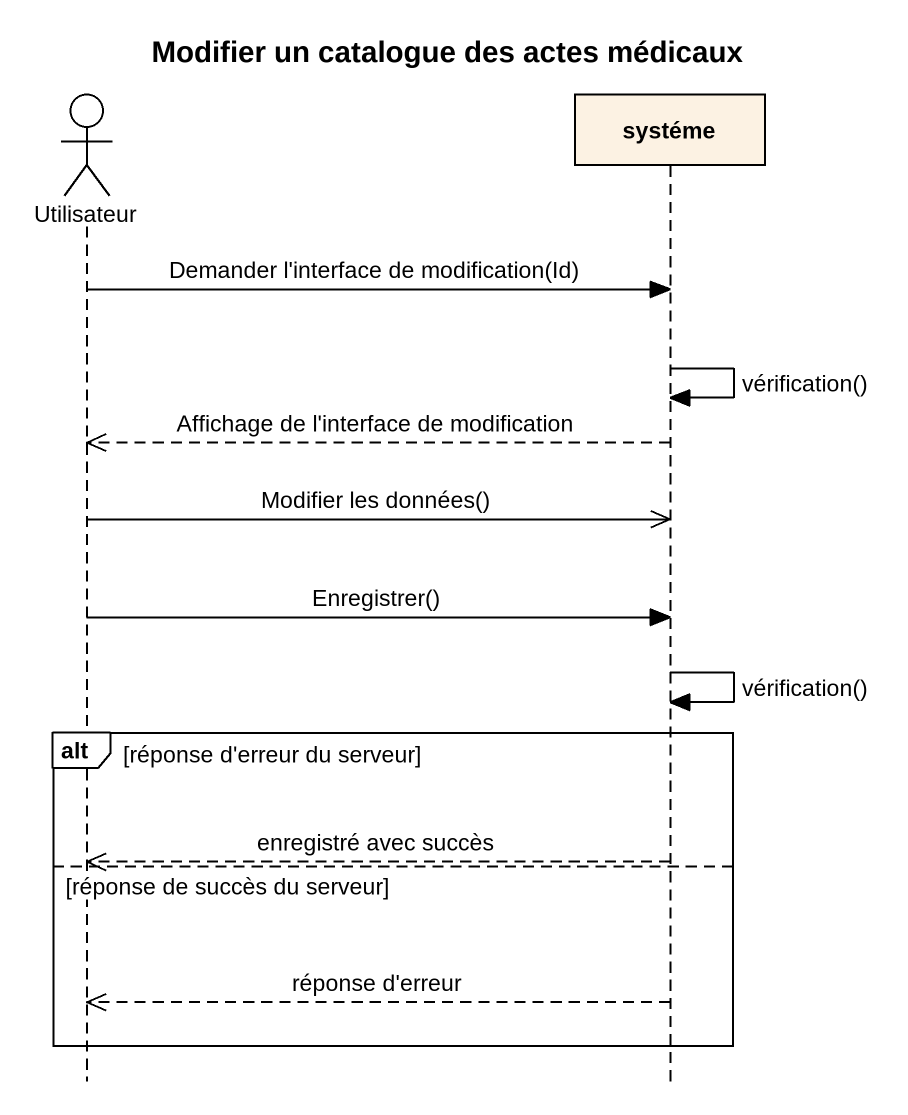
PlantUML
@startuml
title Modifier un catalogue des actes médicaux
hide footbox
actor Utilisateur
participant systéme

Utilisateur -> systéme : Demander l'interface de modification(Id)
systéme -> systéme : vérification()
systéme -->> Utilisateur : Affichage de l'interface de modification
Utilisateur ->> systéme : Modifier les données()
Utilisateur -> systéme : Enregistrer()
systéme -> systéme : vérification()
alt réponse d'erreur du serveur
  systéme -->> Utilisateur : enregistré avec succès
else réponse de succès du serveur
  systéme -->> Utilisateur : réponse d'erreur
end
@enduml
